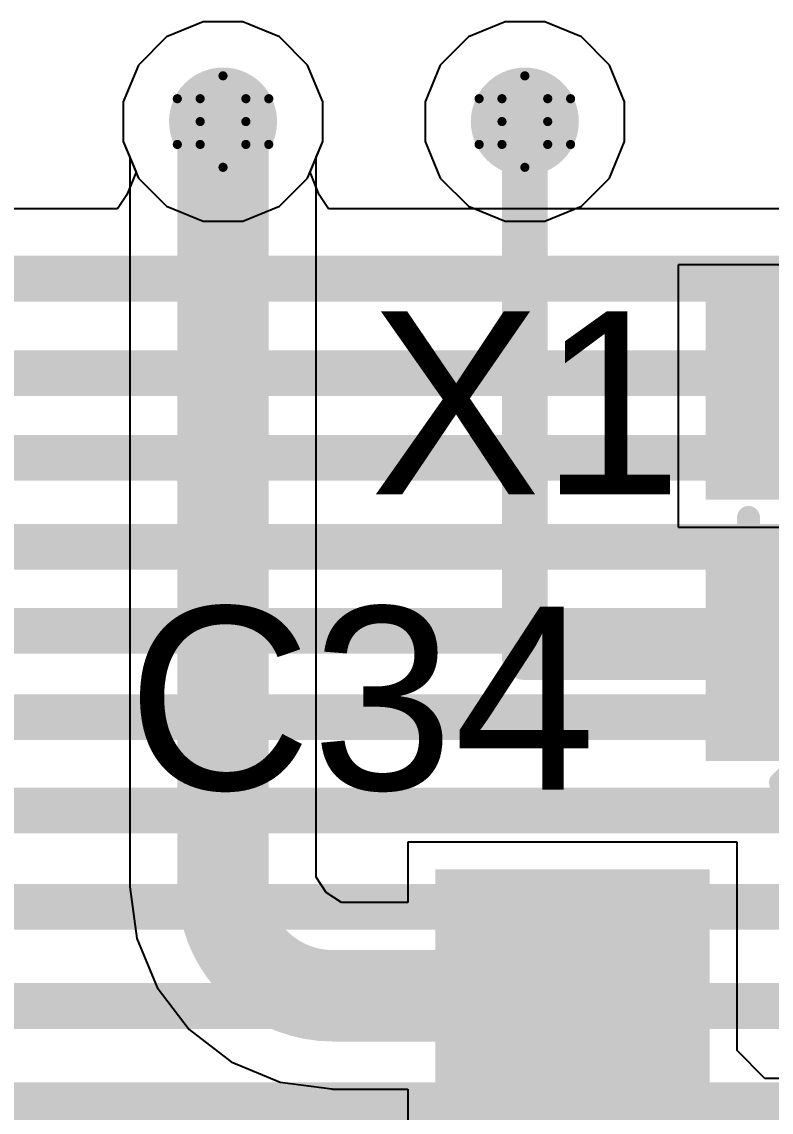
# Model space of a CAD drawing. Header units: inches. Extents: x 24 to 500, y 68 to 269.
# Drawn here: x 326.42 to 330.58, y 146.62 to 152.67 of the extents above; entities that cross this region are included whole.
import ezdxf

# ---------------------------------------------------------------- set-up
doc = ezdxf.new("R2010")
doc.units = ezdxf.units.IN
for name, color, linetype in [('Bottom Layer', 5, 'Continuous'), ('Drill Drawing', 1, 'Continuous'), ('Layer 1', 16, 'Continuous'), ('Layer 2', 76, 'Continuous'), ('Top Layer', 1, 'Continuous'), ('Top Overlay', 2, 'Continuous'), ('Top Paste', 8, 'Continuous'), ('Top Solder', 216, 'Continuous'), ('Via Holes', 16, 'Continuous')]:
    doc.layers.add(name, color=color, linetype=linetype)
doc.styles.add('Arial', font='', dxfattribs={"height": 0.2})
doc.styles.get('Arial').set_extended_font_data('Arial')

# ---------------------------------------------------------------- blocks, each defined once
blk = doc.blocks.new('Q22FA12800090_66')
at = {"layer": 'Top Layer'}
for points in [[(-0.475, 0.425), (0.475, 0.425), (0.475, -0.425), (-0.475, -0.425)], [(0.975, 0.425), (1.925, 0.425), (1.925, -0.425), (0.975, -0.425)], [(-0.475, -0.725), (0.475, -0.725), (0.475, -1.575), (-0.475, -1.575)], [(0.975, -0.725), (1.925, -0.725), (1.925, -1.575), (0.975, -1.575)]]:
    blk.add_hatch(color=1, dxfattribs=at).paths.add_polyline_path(points)
at = {"layer": 'Top Paste'}
for points in [[(-0.475, 0.425), (0.475, 0.425), (0.475, -0.425), (-0.475, -0.425)], [(0.975, 0.425), (1.925, 0.425), (1.925, -0.425), (0.975, -0.425)], [(-0.475, -0.725), (0.475, -0.725), (0.475, -1.575), (-0.475, -1.575)], [(0.975, -0.725), (1.925, -0.725), (1.925, -1.575), (0.975, -1.575)]]:
    blk.add_hatch(color=8, dxfattribs=at).paths.add_polyline_path(points)
at = {"layer": 'Top Solder'}
for points in [[(-0.5766, 0.5266), (0.5766, 0.5266), (0.5766, -0.5266), (-0.5766, -0.5266)], [(0.8734, 0.5266), (2.0266, 0.5266), (2.0266, -0.5266), (0.8734, -0.5266)], [(-0.5766, -0.6234), (0.5766, -0.6234), (0.5766, -1.6766), (-0.5766, -1.6766)], [(0.8734, -0.6234), (2.0266, -0.6234), (2.0266, -1.6766), (0.8734, -1.6766)]]:
    blk.add_hatch(color=216, dxfattribs=at).paths.add_polyline_path(points)
at = {"layer": 'Top Overlay'}
for points in [[(0.6742, 0.2886, 0.127, 0.127, 0), (0.7758, 0.2886, 0.127, 0.127, 0)], [(-0.6974, 0.1108, 0.127, 0.127, 0), (-0.6212, 0.0346, 0.127, 0.127, 0)], [(-0.6974, 0.1108, 0.127, 0.127, 0), (-0.6974, -0.0416, 0.127, 0.127, 0)], [(-0.6212, 0.0346, 0.127, 0.127, 0), (-0.6974, -0.0416, 0.127, 0.127, 0)], [(0.6742, -1.4132, 0.127, 0.127, 0), (0.7758, -1.4132, 0.127, 0.127, 0)]]:
    blk.add_lwpolyline(points, format="xyseb", dxfattribs=at)
for points in [[(0.6424, 0.2886, 0.0635, 0.0635, 1), (0.7059, 0.2886, 0.0635, 0.0635, 1)], [(0.744, 0.2886, 0.0635, 0.0635, 1), (0.8075, 0.2886, 0.0635, 0.0635, 1)], [(-0.7292, 0.1108, 0.0635, 0.0635, 1), (-0.6657, 0.1108, 0.0635, 0.0635, 1)], [(-0.7292, 0.1108, 0.0635, 0.0635, 1), (-0.6657, 0.1108, 0.0635, 0.0635, 1)], [(-0.653, 0.0346, 0.0635, 0.0635, 1), (-0.5895, 0.0346, 0.0635, 0.0635, 1)], [(-0.653, 0.0346, 0.0635, 0.0635, 1), (-0.5895, 0.0346, 0.0635, 0.0635, 1)], [(-0.7292, -0.0416, 0.0635, 0.0635, 1), (-0.6657, -0.0416, 0.0635, 0.0635, 1)], [(-0.7292, -0.0416, 0.0635, 0.0635, 1), (-0.6657, -0.0416, 0.0635, 0.0635, 1)], [(0.6424, -1.4132, 0.0635, 0.0635, 1), (0.7059, -1.4132, 0.0635, 0.0635, 1)], [(0.744, -1.4132, 0.0635, 0.0635, 1), (0.8075, -1.4132, 0.0635, 0.0635, 1)]]:
    blk.add_lwpolyline(points, format="xyseb", close=True, dxfattribs=at)
blk = doc.blocks.new('I___0805_177')
at = {"layer": 'Top Layer'}
for points in [[(-1.6, 0.66), (-0.4, 0.66), (-0.4, -0.66), (-1.6, -0.66)], [(0.4, 0.66), (1.6, 0.66), (1.6, -0.66), (0.4, -0.66)]]:
    blk.add_hatch(color=1, dxfattribs=at).paths.add_polyline_path(points)
at = {"layer": 'Top Paste'}
for points in [[(-1.6, 0.66), (-0.4, 0.66), (-0.4, -0.66), (-1.6, -0.66)], [(0.4, 0.66), (1.6, 0.66), (1.6, -0.66), (0.4, -0.66)]]:
    blk.add_hatch(color=8, dxfattribs=at).paths.add_polyline_path(points)
at = {"layer": 'Top Solder'}
for points in [[(-1.7016, 0.7616), (-0.2984, 0.7616), (-0.2984, -0.7616), (-1.7016, -0.7616)], [(0.2984, 0.7616), (1.7016, 0.7616), (1.7016, -0.7616), (0.2984, -0.7616)]]:
    blk.add_hatch(color=216, dxfattribs=at).paths.add_polyline_path(points)
at = {"layer": 'Top Overlay'}
for points in [[(0.254, 0.6858, 0.127, 0.127, 0), (-0.254, 0.6858, 0.127, 0.127, 0)], [(0.254, -0.6858, 0.127, 0.127, 0), (-0.254, -0.6858, 0.127, 0.127, 0)]]:
    blk.add_lwpolyline(points, format="xyseb", dxfattribs=at)
for points in [[(-0.2857, 0.6858, 0.0635, 0.0635, 1), (-0.2223, 0.6858, 0.0635, 0.0635, 1)], [(0.2223, 0.6858, 0.0635, 0.0635, 1), (0.2857, 0.6858, 0.0635, 0.0635, 1)], [(-0.2857, -0.6858, 0.0635, 0.0635, 1), (-0.2223, -0.6858, 0.0635, 0.0635, 1)], [(0.2223, -0.6858, 0.0635, 0.0635, 1), (0.2857, -0.6858, 0.0635, 0.0635, 1)]]:
    blk.add_lwpolyline(points, format="xyseb", close=True, dxfattribs=at)

msp = doc.modelspace()

# ---------------------------------------------------------------- hatches: boundary and pattern name
at = {"layer": 'Bottom Layer'}
h = msp.add_hatch(color=5, dxfattribs=at)
edge = h.paths.add_edge_path()
edge.add_arc((327.533, 152.1206), 0.3, 0, 360)
h = msp.add_hatch(color=5, dxfattribs=at)
edge = h.paths.add_edge_path()
edge.add_arc((329.2094, 152.1206), 0.3, 0, 360)
at = {"layer": 'Layer 1'}
h = msp.add_hatch(color=16, dxfattribs=at)
edge = h.paths.add_edge_path()
edge.add_arc((327.533, 152.1206), 0.3, 0, 360)
h = msp.add_hatch(color=16, dxfattribs=at)
edge = h.paths.add_edge_path()
edge.add_arc((329.2094, 152.1206), 0.3, 0, 360)
at = {"layer": 'Layer 2'}
h = msp.add_hatch(color=76, dxfattribs=at)
edge = h.paths.add_edge_path()
edge.add_arc((327.533, 152.1206), 0.3, 0, 360)
h = msp.add_hatch(color=76, dxfattribs=at)
edge = h.paths.add_edge_path()
edge.add_arc((329.2094, 152.1206), 0.3, 0, 360)
at = {"layer": 'Top Layer'}
h = msp.add_hatch(color=1, dxfattribs=at)
edge = h.paths.add_edge_path()
edge.add_arc((327.533, 152.1206), 0.3, 0, 360)
h = msp.add_hatch(color=1, dxfattribs=at)
edge = h.paths.add_edge_path()
edge.add_arc((329.2094, 152.1206), 0.3, 0, 360)
at = {"layer": 'Via Holes'}
h = msp.add_hatch(color=7, dxfattribs=at)
edge = h.paths.add_edge_path()
edge.add_arc((327.533, 152.1206), 0.15, 0, 360)
h = msp.add_hatch(color=7, dxfattribs=at)
edge = h.paths.add_edge_path()
edge.add_arc((329.2094, 152.1206), 0.15, 0, 360)

# ---------------------------------------------------------------- linework, layer by layer
at = {"layer": 'Bottom Layer'}
for p, q in [((327.4228, 152.6746), (327.2192, 152.5903)), ((327.6432, 152.6746), (327.4228, 152.6746)), ((327.8468, 152.5903), (327.6432, 152.6746)), ((327.2192, 152.5903), (327.0633, 152.4344)), ((328.0027, 152.4344), (327.8468, 152.5903)), ((327.0633, 152.4344), (326.979, 152.2308)), ((328.087, 152.2308), (328.0027, 152.4344)), ((326.979, 152.2308), (326.979, 152.0104)), ((328.087, 152.0104), (328.087, 152.2308)), ((326.979, 152.0104), (327.0498, 151.8395)), ((328.0162, 151.8395), (328.087, 152.0104)), ((327.0498, 151.8395), (326.9991, 151.7132)), ((328.0669, 151.7132), (328.0162, 151.8395)), ((326.9991, 151.7132), (326.9465, 151.6365)), ((328.1195, 151.6365), (328.0669, 151.7132)), ((326.9465, 151.6365), (318.1781, 151.6365)), ((334.1848, 151.6365), (328.1195, 151.6365))]:
    msp.add_line(p, q, dxfattribs=at)
for points in [[(318.1781, 151.248, 0.254, 0.254, 0), (335.3575, 151.248, 0.254, 0.254, 0)], [(318.7154, 150.7237, 0.254, 0.254, 0), (336.015, 150.7237, 0.254, 0.254, 0)], [(319.5653, 150.2525, 0.254, 0.254, 0), (336.7362, 150.2525, 0.254, 0.254, 0)], [(320.1379, 149.7589, 0.254, 0.254, 0), (337.7075, 149.7589, 0.254, 0.254, 0)], [(320.8347, 149.2928, 0.254, 0.254, 0), (338.3512, 149.2928, 0.254, 0.254, 0)], [(321.5724, 148.8136, 0.254, 0.254, 0), (339.446, 148.8136, 0.254, 0.254, 0)], [(322.3779, 148.2941, 0.254, 0.254, 0), (340.5994, 148.2941, 0.254, 0.254, 0)], [(324.5744, 147.7592, 0.254, 0.254, 0), (341.2828, 147.7592, 0.254, 0.254, 0)], [(325.1465, 147.2091, 0.254, 0.254, 0), (346.1436, 147.2091, 0.254, 0.254, 0)], [(325.8539, 146.659, 0.254, 0.254, 0), (347.0317, 146.659, 0.254, 0.254, 0)]]:
    msp.add_lwpolyline(points, format="xyseb", dxfattribs=at)
at = {"layer": 'Drill Drawing'}
for points in [[(327.406, 152.2476, 0.0508, 0.0508, 0), (327.533, 152.3746, 0.0508, 0.0508, 0)], [(327.533, 152.3746, 0.0508, 0.0508, 0), (327.66, 152.2476, 0.0508, 0.0508, 0)], [(329.0824, 152.2476, 0.0508, 0.0508, 0), (329.2094, 152.3746, 0.0508, 0.0508, 0)], [(329.2094, 152.3746, 0.0508, 0.0508, 0), (329.3364, 152.2476, 0.0508, 0.0508, 0)], [(327.279, 152.2476, 0.0508, 0.0508, 0), (327.406, 152.1206, 0.0508, 0.0508, 0)], [(327.279, 152.2476, 0.0508, 0.0508, 0), (327.406, 152.2476, 0.0508, 0.0508, 0)], [(327.66, 152.2476, 0.0508, 0.0508, 0), (327.787, 152.2476, 0.0508, 0.0508, 0)], [(327.66, 152.1206, 0.0508, 0.0508, 0), (327.787, 152.2476, 0.0508, 0.0508, 0)], [(328.9554, 152.2476, 0.0508, 0.0508, 0), (329.0824, 152.1206, 0.0508, 0.0508, 0)], [(328.9554, 152.2476, 0.0508, 0.0508, 0), (329.0824, 152.2476, 0.0508, 0.0508, 0)], [(329.3364, 152.2476, 0.0508, 0.0508, 0), (329.4634, 152.2476, 0.0508, 0.0508, 0)], [(329.3364, 152.1206, 0.0508, 0.0508, 0), (329.4634, 152.2476, 0.0508, 0.0508, 0)], [(327.279, 151.9936, 0.0508, 0.0508, 0), (327.406, 152.1206, 0.0508, 0.0508, 0)], [(327.66, 152.1206, 0.0508, 0.0508, 0), (327.787, 151.9936, 0.0508, 0.0508, 0)], [(328.9554, 151.9936, 0.0508, 0.0508, 0), (329.0824, 152.1206, 0.0508, 0.0508, 0)], [(329.3364, 152.1206, 0.0508, 0.0508, 0), (329.4634, 151.9936, 0.0508, 0.0508, 0)], [(327.279, 151.9936, 0.0508, 0.0508, 0), (327.406, 151.9936, 0.0508, 0.0508, 0)], [(327.406, 151.9936, 0.0508, 0.0508, 0), (327.533, 151.8666, 0.0508, 0.0508, 0)], [(327.533, 151.8666, 0.0508, 0.0508, 0), (327.66, 151.9936, 0.0508, 0.0508, 0)], [(327.66, 151.9936, 0.0508, 0.0508, 0), (327.787, 151.9936, 0.0508, 0.0508, 0)], [(328.9554, 151.9936, 0.0508, 0.0508, 0), (329.0824, 151.9936, 0.0508, 0.0508, 0)], [(329.0824, 151.9936, 0.0508, 0.0508, 0), (329.2094, 151.8666, 0.0508, 0.0508, 0)], [(329.2094, 151.8666, 0.0508, 0.0508, 0), (329.3364, 151.9936, 0.0508, 0.0508, 0)], [(329.3364, 151.9936, 0.0508, 0.0508, 0), (329.4634, 151.9936, 0.0508, 0.0508, 0)]]:
    msp.add_lwpolyline(points, format="xyseb", dxfattribs=at)
for points in [[(327.5203, 152.3746, 0.0254, 0.0254, 1), (327.5457, 152.3746, 0.0254, 0.0254, 1)], [(327.5203, 152.3746, 0.0254, 0.0254, 1), (327.5457, 152.3746, 0.0254, 0.0254, 1)], [(329.1967, 152.3746, 0.0254, 0.0254, 1), (329.2221, 152.3746, 0.0254, 0.0254, 1)], [(329.1967, 152.3746, 0.0254, 0.0254, 1), (329.2221, 152.3746, 0.0254, 0.0254, 1)], [(327.2663, 152.2476, 0.0254, 0.0254, 1), (327.2917, 152.2476, 0.0254, 0.0254, 1)], [(327.2663, 152.2476, 0.0254, 0.0254, 1), (327.2917, 152.2476, 0.0254, 0.0254, 1)], [(327.3933, 152.2476, 0.0254, 0.0254, 1), (327.4187, 152.2476, 0.0254, 0.0254, 1)], [(327.3933, 152.2476, 0.0254, 0.0254, 1), (327.4187, 152.2476, 0.0254, 0.0254, 1)], [(327.6473, 152.2476, 0.0254, 0.0254, 1), (327.6727, 152.2476, 0.0254, 0.0254, 1)], [(327.6473, 152.2476, 0.0254, 0.0254, 1), (327.6727, 152.2476, 0.0254, 0.0254, 1)], [(327.7743, 152.2476, 0.0254, 0.0254, 1), (327.7997, 152.2476, 0.0254, 0.0254, 1)], [(327.7743, 152.2476, 0.0254, 0.0254, 1), (327.7997, 152.2476, 0.0254, 0.0254, 1)], [(328.9427, 152.2476, 0.0254, 0.0254, 1), (328.9681, 152.2476, 0.0254, 0.0254, 1)], [(328.9427, 152.2476, 0.0254, 0.0254, 1), (328.9681, 152.2476, 0.0254, 0.0254, 1)], [(329.0697, 152.2476, 0.0254, 0.0254, 1), (329.0951, 152.2476, 0.0254, 0.0254, 1)], [(329.0697, 152.2476, 0.0254, 0.0254, 1), (329.0951, 152.2476, 0.0254, 0.0254, 1)], [(329.3237, 152.2476, 0.0254, 0.0254, 1), (329.3491, 152.2476, 0.0254, 0.0254, 1)], [(329.3237, 152.2476, 0.0254, 0.0254, 1), (329.3491, 152.2476, 0.0254, 0.0254, 1)], [(329.4507, 152.2476, 0.0254, 0.0254, 1), (329.4761, 152.2476, 0.0254, 0.0254, 1)], [(329.4507, 152.2476, 0.0254, 0.0254, 1), (329.4761, 152.2476, 0.0254, 0.0254, 1)], [(327.3933, 152.1206, 0.0254, 0.0254, 1), (327.4187, 152.1206, 0.0254, 0.0254, 1)], [(327.3933, 152.1206, 0.0254, 0.0254, 1), (327.4187, 152.1206, 0.0254, 0.0254, 1)], [(327.6473, 152.1206, 0.0254, 0.0254, 1), (327.6727, 152.1206, 0.0254, 0.0254, 1)], [(327.6473, 152.1206, 0.0254, 0.0254, 1), (327.6727, 152.1206, 0.0254, 0.0254, 1)], [(329.0697, 152.1206, 0.0254, 0.0254, 1), (329.0951, 152.1206, 0.0254, 0.0254, 1)], [(329.0697, 152.1206, 0.0254, 0.0254, 1), (329.0951, 152.1206, 0.0254, 0.0254, 1)], [(329.3237, 152.1206, 0.0254, 0.0254, 1), (329.3491, 152.1206, 0.0254, 0.0254, 1)], [(329.3237, 152.1206, 0.0254, 0.0254, 1), (329.3491, 152.1206, 0.0254, 0.0254, 1)], [(327.2663, 151.9936, 0.0254, 0.0254, 1), (327.2917, 151.9936, 0.0254, 0.0254, 1)], [(327.2663, 151.9936, 0.0254, 0.0254, 1), (327.2917, 151.9936, 0.0254, 0.0254, 1)], [(327.3933, 151.9936, 0.0254, 0.0254, 1), (327.4187, 151.9936, 0.0254, 0.0254, 1)], [(327.3933, 151.9936, 0.0254, 0.0254, 1), (327.4187, 151.9936, 0.0254, 0.0254, 1)], [(327.6473, 151.9936, 0.0254, 0.0254, 1), (327.6727, 151.9936, 0.0254, 0.0254, 1)], [(327.6473, 151.9936, 0.0254, 0.0254, 1), (327.6727, 151.9936, 0.0254, 0.0254, 1)], [(327.7743, 151.9936, 0.0254, 0.0254, 1), (327.7997, 151.9936, 0.0254, 0.0254, 1)], [(327.7743, 151.9936, 0.0254, 0.0254, 1), (327.7997, 151.9936, 0.0254, 0.0254, 1)], [(328.9427, 151.9936, 0.0254, 0.0254, 1), (328.9681, 151.9936, 0.0254, 0.0254, 1)], [(328.9427, 151.9936, 0.0254, 0.0254, 1), (328.9681, 151.9936, 0.0254, 0.0254, 1)], [(329.0697, 151.9936, 0.0254, 0.0254, 1), (329.0951, 151.9936, 0.0254, 0.0254, 1)], [(329.0697, 151.9936, 0.0254, 0.0254, 1), (329.0951, 151.9936, 0.0254, 0.0254, 1)], [(329.3237, 151.9936, 0.0254, 0.0254, 1), (329.3491, 151.9936, 0.0254, 0.0254, 1)], [(329.3237, 151.9936, 0.0254, 0.0254, 1), (329.3491, 151.9936, 0.0254, 0.0254, 1)], [(329.4507, 151.9936, 0.0254, 0.0254, 1), (329.4761, 151.9936, 0.0254, 0.0254, 1)], [(329.4507, 151.9936, 0.0254, 0.0254, 1), (329.4761, 151.9936, 0.0254, 0.0254, 1)], [(327.5203, 151.8666, 0.0254, 0.0254, 1), (327.5457, 151.8666, 0.0254, 0.0254, 1)], [(327.5203, 151.8666, 0.0254, 0.0254, 1), (327.5457, 151.8666, 0.0254, 0.0254, 1)], [(329.1967, 151.8666, 0.0254, 0.0254, 1), (329.2221, 151.8666, 0.0254, 0.0254, 1)], [(329.1967, 151.8666, 0.0254, 0.0254, 1), (329.2221, 151.8666, 0.0254, 0.0254, 1)]]:
    msp.add_lwpolyline(points, format="xyseb", close=True, dxfattribs=at)
at = {"layer": 'Layer 1'}
for p, q in [((327.4228, 152.6746), (327.2192, 152.5903)), ((327.6432, 152.6746), (327.4228, 152.6746)), ((327.8468, 152.5903), (327.6432, 152.6746)), ((327.2192, 152.5903), (327.0633, 152.4344)), ((328.0027, 152.4344), (327.8468, 152.5903)), ((327.0633, 152.4344), (326.979, 152.2308)), ((328.087, 152.2308), (328.0027, 152.4344)), ((326.979, 152.2308), (326.979, 152.0104)), ((328.087, 152.0104), (328.087, 152.2308)), ((326.979, 152.0104), (327.0633, 151.8068)), ((328.0027, 151.8068), (328.087, 152.0104)), ((327.0633, 151.8068), (327.2192, 151.6509)), ((327.8468, 151.6509), (328.0027, 151.8068)), ((327.2192, 151.6509), (327.4228, 151.5666)), ((327.6432, 151.5666), (327.8468, 151.6509)), ((327.4228, 151.5666), (327.6432, 151.5666))]:
    msp.add_line(p, q, dxfattribs=at)
at = {"layer": 'Layer 2'}
for p, q in [((329.0992, 152.6746), (328.8956, 152.5903)), ((329.3196, 152.6746), (329.0992, 152.6746)), ((329.5232, 152.5903), (329.3196, 152.6746)), ((328.8956, 152.5903), (328.7397, 152.4344)), ((329.6791, 152.4344), (329.5232, 152.5903)), ((328.7397, 152.4344), (328.6554, 152.2308)), ((329.7634, 152.2308), (329.6791, 152.4344)), ((328.6554, 152.2308), (328.6554, 152.0104)), ((329.7634, 152.0104), (329.7634, 152.2308)), ((328.6554, 152.0104), (328.7397, 151.8068)), ((329.6791, 151.8068), (329.7634, 152.0104)), ((328.7397, 151.8068), (328.8956, 151.6509)), ((329.5232, 151.6509), (329.6791, 151.8068)), ((328.8956, 151.6509), (329.0992, 151.5666)), ((329.3196, 151.5666), (329.5232, 151.6509)), ((329.0992, 151.5666), (329.3196, 151.5666))]:
    msp.add_line(p, q, dxfattribs=at)
at = {"layer": 'Top Layer'}
for p, q in [((327.4228, 152.6746), (327.2192, 152.5903)), ((327.6432, 152.6746), (327.4228, 152.6746)), ((327.8468, 152.5903), (327.6432, 152.6746)), ((327.2192, 152.5903), (327.0633, 152.4344)), ((328.0027, 152.4344), (327.8468, 152.5903)), ((327.0633, 152.4344), (326.979, 152.2308)), ((328.087, 152.2308), (328.0027, 152.4344)), ((326.979, 152.2308), (326.979, 152.0104)), ((328.087, 152.0104), (328.087, 152.2308)), ((326.979, 152.0104), (327.015, 151.9234)), ((328.051, 151.9234), (328.087, 152.0104)), ((327.015, 151.9234), (327.015, 147.875)), ((328.051, 147.9236), (328.051, 151.9234)), ((331.4192, 151.3256), (330.0612, 151.3256)), ((330.0612, 151.3256), (330.0612, 149.8676)), ((330.0612, 149.8676), (330.9073, 149.8676)), ((330.388, 148.1197), (328.56, 148.1197)), ((328.56, 148.1197), (328.56, 147.7836)), ((330.388, 146.9611), (330.388, 148.1197)), ((327.015, 147.875), (327.016, 147.8704)), ((327.016, 147.8704), (327.0538, 147.5834)), ((328.1062, 147.8389), (328.051, 147.9236)), ((328.1909, 147.7836), (328.1062, 147.8389)), ((328.56, 147.7836), (328.1909, 147.7836)), ((327.0538, 147.5834), (327.1663, 147.3115)), ((327.1663, 147.3115), (327.3454, 147.0781)), ((327.3454, 147.0781), (327.5789, 146.899)), ((330.5423, 146.8068), (330.388, 146.9611)), ((327.5789, 146.899), (327.8507, 146.7865)), ((327.8507, 146.7865), (328.1377, 146.7487)), ((331.8637, 146.8068), (330.5423, 146.8068)), ((328.1377, 146.7487), (328.1423, 146.7477)), ((328.1423, 146.7477), (328.56, 146.7477)), ((328.56, 146.7477), (328.56, 146.4117))]:
    msp.add_line(p, q, dxfattribs=at)
for points in [[(327.533, 147.875, 0.508, 0.508, 0), (327.533, 152.1206, 0.508, 0.508, 0)], [(329.2094, 149.1466, 0.254, 0.254, 0), (329.2094, 152.1206, 0.254, 0.254, 0)], [(329.2094, 149.1466, 0.254, 0.254, 0), (330.7402, 149.1466, 0.254, 0.254, 0)], [(328.1423, 147.2657, 0.508, 0.508, -0.414214), (327.533, 147.875, 0.508, 0.508, 0)], [(328.1423, 147.2657, 0.508, 0.508, 0), (329.474, 147.2657, 0.508, 0.508, 0)], [(329.474, 147.2657, 0.254, 0.254, 0), (329.534, 147.2657, 0.254, 0.254, 0)], [(329.534, 147.2657, 0.254, 0.254, 0), (330.3814, 146.4183, 0.254, 0.254, 0)]]:
    msp.add_lwpolyline(points, format="xyseb", dxfattribs=at)
for points in [[(327.406, 152.1206, 0.254, 0.254, 1), (327.66, 152.1206, 0.254, 0.254, 1)], [(329.1459, 152.1206, 0.127, 0.127, 1), (329.2729, 152.1206, 0.127, 0.127, 1)], [(329.1459, 149.1466, 0.127, 0.127, 1), (329.2729, 149.1466, 0.127, 0.127, 1)], [(329.1459, 149.1466, 0.127, 0.127, 1), (329.2729, 149.1466, 0.127, 0.127, 1)], [(327.406, 147.875, 0.254, 0.254, 1), (327.66, 147.875, 0.254, 0.254, 1)], [(327.406, 147.875, 0.254, 0.254, 1), (327.66, 147.875, 0.254, 0.254, 1)], [(328.0153, 147.2657, 0.254, 0.254, 1), (328.2693, 147.2657, 0.254, 0.254, 1)], [(328.0153, 147.2657, 0.254, 0.254, 1), (328.2693, 147.2657, 0.254, 0.254, 1)], [(329.347, 147.2657, 0.254, 0.254, 1), (329.601, 147.2657, 0.254, 0.254, 1)], [(329.4105, 147.2657, 0.127, 0.127, 1), (329.5375, 147.2657, 0.127, 0.127, 1)], [(329.4705, 147.2657, 0.127, 0.127, 1), (329.5975, 147.2657, 0.127, 0.127, 1)], [(329.4705, 147.2657, 0.127, 0.127, 1), (329.5975, 147.2657, 0.127, 0.127, 1)]]:
    msp.add_lwpolyline(points, format="xyseb", close=True, dxfattribs=at)

# ---------------------------------------------------------------- block references
for name, p, rotation in [('Q22FA12800090_66', (330.7402, 149.1466), 90), ('I___0805_177', (329.474, 146.2657), 270)]:
    msp.add_blockref(name, p, dxfattribs=dict(rotation=rotation))

# ---------------------------------------------------------------- texts
at = {"layer": 'Top Overlay', "style": 'Arial'}
msp.add_text('X1', height=1.016, rotation=360, dxfattribs=at).set_placement((328.3497, 150.0502))
msp.add_text('C34', height=1.016, dxfattribs=at).set_placement((326.9998, 148.4102))

doc.saveas('drawing.dxf')
